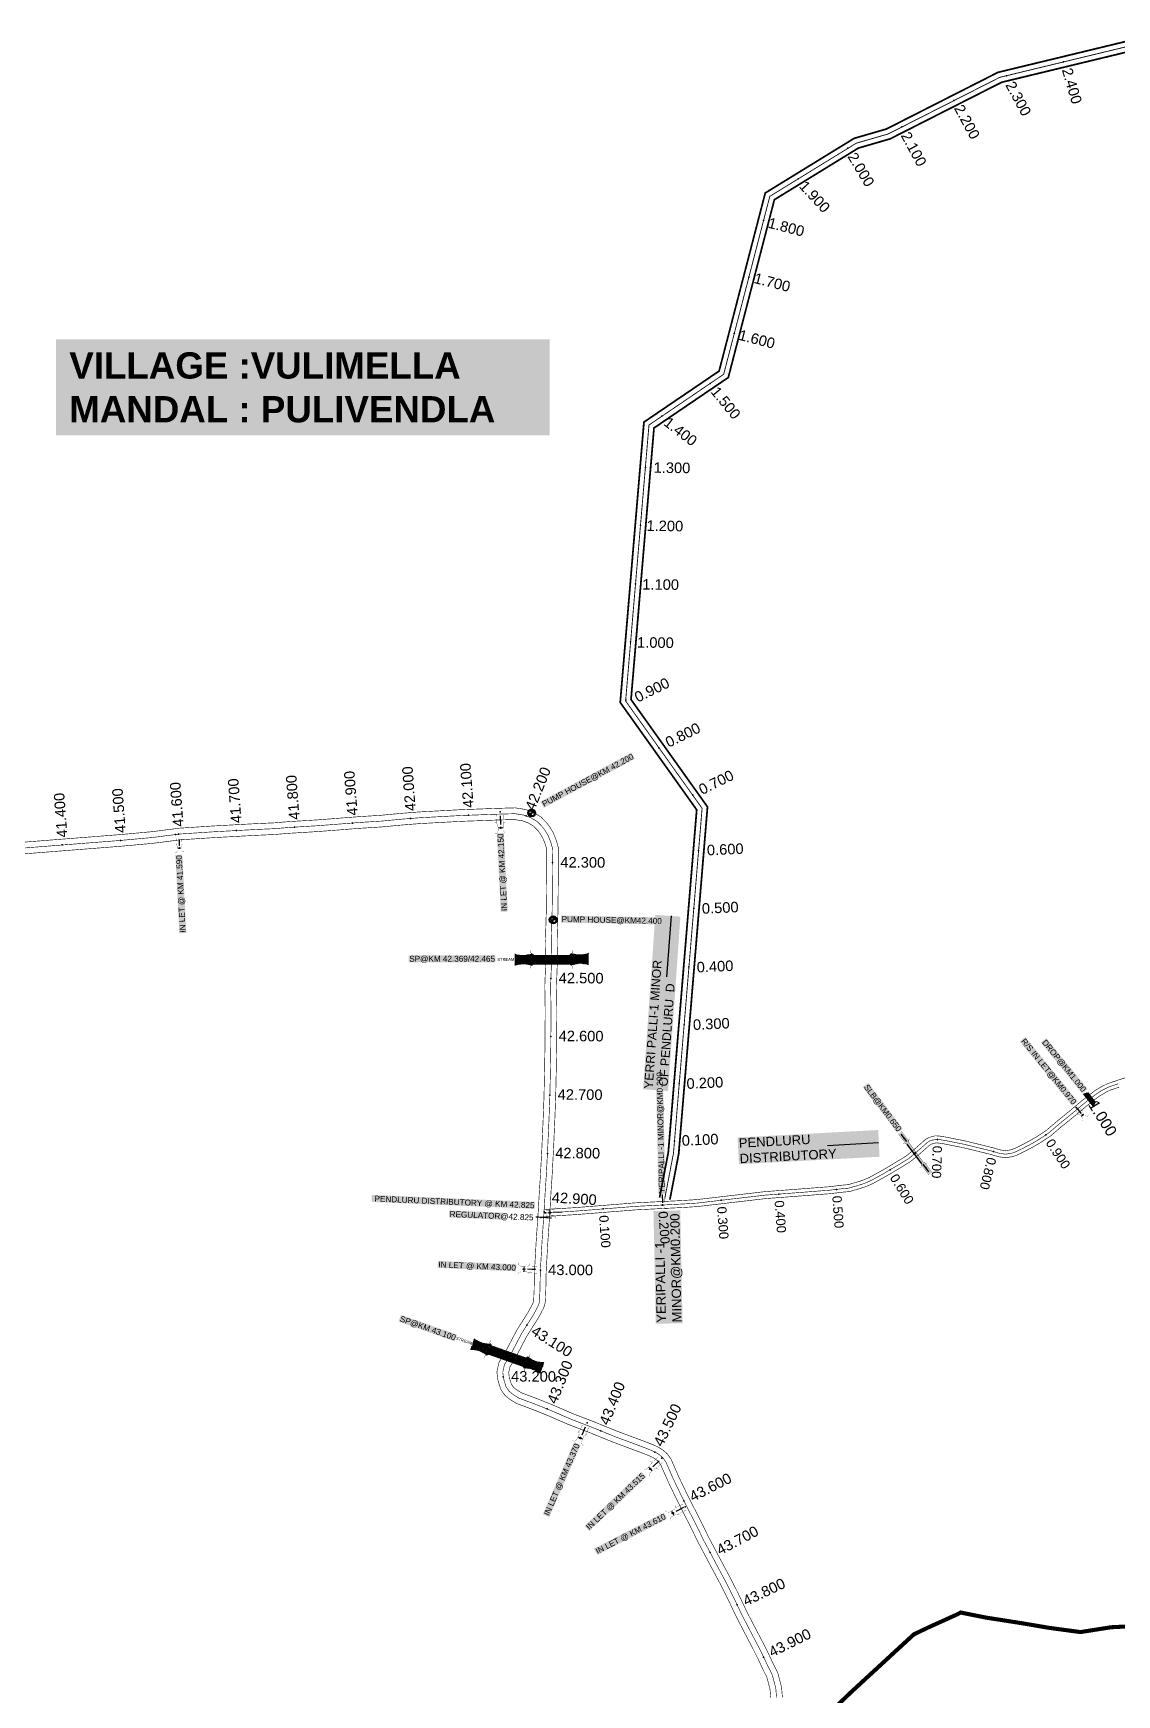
# Model space of a CAD drawing. Header units: inches. Extents: x 174104 to 230935, y 1583276 to 1631460.
# Drawn here: x 205466 to 207322, y 1596332 to 1599180 of the extents above; entities that cross this region are included whole.
import ezdxf
from ezdxf.enums import TextEntityAlignment as Align

# ---------------------------------------------------------------- set-up
doc = ezdxf.new("R2010")
doc.units = ezdxf.units.IN
doc.header["$LTSCALE"] = 15
doc.header["$MEASUREMENT"] = 0
doc.linetypes.add('ACAD_ISO02W100', pattern=[15, 12, -3])
doc.linetypes.add('HIDDEN2', pattern=[0.1875, 0.125, -0.0625])
for name, color, linetype in [('CANAL1', 7, 'Continuous'), ('CSMark', 72, 'Continuous'), ('PAPER SIZE', 5, 'Continuous'), ('RE REMARKS', 7, 'Continuous'), ('STRUCTURE', 5, 'Continuous'), ('TEXT', 1, 'Continuous'), ('text2', 7, 'Continuous'), ('VILLAGE BOUNDRY', 5, 'Continuous')]:
    doc.layers.add(name, color=color, linetype=linetype)
doc.styles.add('FONT1', font='Arial')
doc.styles.get("Standard").update_dxf_attribs({"font": 'arial.ttf'})
doc.dimstyles.get("Standard").update_dxf_attribs({"dimtxt": 0.18, "dimasz": 0.18, "dimexe": 0.18, "dimexo": 0.0625, "dimgap": 0.09, "dimtad": 0, "dimtih": 1, "dimtoh": 1, "dimdec": 4, "dimzin": 0, "dimdsep": 46, "dimtxsty": 'Standard', "dimcen": 0.09, "dimadec": 0, "dimazin": 0, "dimtfac": 1, "dimtdec": 4, "dimtofl": 0, "dimtmove": 0, "dimatfit": 3, "dimfxl": 1, "dimtolj": 1, "dimtzin": 0, "dimarcsym": 0})

# ---------------------------------------------------------------- blocks, each defined once
blk = doc.blocks.new('PUMP')
at = {"layer": 'text2', "linetype": 'Continuous'}
h = blk.add_hatch(color=5, dxfattribs=at)
h.dxf.hatch_style = 1
edge = h.paths.add_edge_path(flags=17)
edge.add_arc((0, 0), 10.1, 0, 360)
edge = h.paths.add_edge_path()
edge.add_arc((0, 0), 13.4, 0, 360)
h = blk.add_hatch(dxfattribs=at)
h.set_pattern_fill('ANSI37', color=1, scale=10)
h.set_pattern_definition([(45, (-205292.2248, -1596949.1993), (-0.8838834765, 0.8838834765), []), (135, (-205292.2248, -1596949.1993), (-0.8838834765, -0.8838834765), [])])
h.paths.add_polyline_path([(0, 10.1), (0, 0), (10.1, 0, 0.414214)])
h.paths.add_polyline_path([(0, 0), (-10.1, 0, 0.414214), (0, -10.1)])
at = {"layer": 'text2', "color": 5, "linetype": 'Continuous'}
for radius in [13.4, 10.1]:
    blk.add_circle((0, 0), radius, dxfattribs=at)
at = {"layer": 'text2', "linetype": 'Continuous'}
blk.add_circle((0, 0), 1.3, dxfattribs=at)
blk = doc.blocks.new('DROP')
h = blk.add_hatch()
h.set_pattern_fill('ANSI31', color=1, scale=10, angle=45)
h.set_pattern_definition([(90, (-324.4107, -25.7687), (-1.25, 0), [])])
h.paths.add_polyline_path([(-9.9, -4.3), (-13.8, 4.1), (13.8, 4.1), (10.2, -4.3)])
at = {"layer": 'STRUCTURE', "color": 5, "const_width": 0.49}
blk.add_lwpolyline([(-9.9, -4.3), (-13.8, 4.1), (13.8, 4.1), (10.2, -4.3), (-9.9, -4.3)], dxfattribs=at)
at = {"layer": 'STRUCTURE', "color": 5}
blk.add_circle((0, 0), 1.33, dxfattribs=at)
blk = doc.blocks.new('OT')
at = {"layer": 'STRUCTURE', "color": 190}
for points, const_width in [([(769751.4, 1706595.8), (769729.4, 1706595.8)], 0.5), ([(769751.4, 1706579), (769729.4, 1706579)], 0.5), ([(769775.2, 1706601.8), (769775.2, 1706597.8), (769769.2, 1706593.8), (769761.8, 1706593.8), (769754.4, 1706593.8), (769748.4, 1706597.8), (769748.4, 1706601.8)], 0.5), ([(769748.4, 1706573), (769748.4, 1706577), (769754.4, 1706581), (769761.8, 1706581), (769761.8, 1706581), (769761.8, 1706581), (769769.2, 1706581), (769775.2, 1706577), (769775.2, 1706573)], 0.5), ([(769761.8, 1706593.8), (769761.8, 1706581)], 2.5)]:
    blk.add_lwpolyline(points, dxfattribs=dict(at, const_width=const_width))
at = {"layer": 'STRUCTURE', "color": 0}
blk.add_circle((769761.8, 1706587.4), 1.87, dxfattribs=at)
blk.add_leader([(769732.6, 1706587.4), (769753.8, 1706587.4)], dimstyle='Standard', override={"dimasz": 10, "dimgap": 0.09, "dimtad": 0}, dxfattribs=at)
blk = doc.blocks.new('SP')
at = {"layer": 'STRUCTURE'}
h = blk.add_hatch(dxfattribs=at)
h.set_pattern_fill('DASH', color=256, scale=8, style=0)
edge = h.paths.add_edge_path()
edge.add_spline(control_points=[(769825.7, 1706742.1), (769825.3, 1706741.8), (769823.8, 1706740.8), (769820.9, 1706740.3), (769817, 1706739.7), (769811.4, 1706738.9), (769804, 1706739.7), (769798.4, 1706741), (769795.6, 1706741.6)], knot_values=[0, 0, 0, 0, 1.613557, 5.24513, 8.624976, 13.470124, 22.190216, 30.746377, 30.746377, 30.746377, 30.746377], degree=3, periodic=0)
edge.add_line((769795.6, 1706741.6), (769792.6, 1706739.6))
edge.add_line((769792.6, 1706739.6), (769732.6, 1706739.6))
edge.add_line((769732.6, 1706739.6), (769729.6, 1706741.6))
edge.add_spline(control_points=[(769729.6, 1706741.6), (769726.9, 1706740.9), (769721.3, 1706739.5), (769713.9, 1706738.5), (769708.3, 1706739.1), (769704.4, 1706739.6), (769701.5, 1706740), (769700, 1706741), (769699.5, 1706741.3)], knot_values=[0, 0, 0, 0, 8.556161, 17.276253, 22.121402, 25.501247, 29.13282, 30.746377, 30.746377, 30.746377, 30.746377], degree=3, periodic=0)
edge.add_line((769699.5, 1706741.3), (769699.5, 1706722.1))
edge.add_spline(control_points=[(769699.5, 1706722.1), (769700, 1706722.4), (769701.4, 1706723.4), (769704.3, 1706724), (769708.2, 1706724.5), (769713.8, 1706725.3), (769721.2, 1706724.5), (769726.8, 1706723.3), (769729.6, 1706722.6)], knot_values=[0, 0, 0, 0, 1.613557, 5.24513, 8.624976, 13.470124, 22.190216, 30.746377, 30.746377, 30.746377, 30.746377], degree=3, periodic=0)
edge.add_line((769729.6, 1706722.6), (769732.6, 1706724.6))
edge.add_line((769732.6, 1706724.6), (769792.6, 1706724.6))
edge.add_line((769792.6, 1706724.6), (769795.6, 1706722.6))
edge.add_spline(control_points=[(769795.6, 1706722.6), (769798.4, 1706723.3), (769803.9, 1706724.8), (769811.3, 1706725.8), (769817, 1706725.1), (769820.9, 1706724.7), (769823.8, 1706724.2), (769825.2, 1706723.3), (769825.7, 1706723)], knot_values=[0, 0, 0, 0, 8.556161, 17.276253, 22.121402, 25.501247, 29.13282, 30.746377, 30.746377, 30.746377, 30.746377], degree=3, periodic=0)
edge.add_line((769825.7, 1706723), (769825.7, 1706742.1))
h.paths.add_polyline_path([(769764.2, 1706732.1, -1), (769761.1, 1706732.1, -1)], flags=0)
h.paths.add_polyline_path([(769761.1, 1706732.1, 1), (769764.2, 1706732.1, 1)], flags=16)
at = {"layer": 'STRUCTURE', "const_width": 0.628}
for points in [[(769726.6, 1706747.6), (769726.6, 1706743.6), (769732.6, 1706739.6), (769792.6, 1706739.6), (769798.6, 1706743.6), (769798.6, 1706747.6)], [(769726.6, 1706716.6), (769726.6, 1706720.6), (769732.6, 1706724.6), (769792.6, 1706724.6), (769798.6, 1706720.6), (769798.6, 1706716.6)]]:
    blk.add_lwpolyline(points, dxfattribs=at)
at = {"layer": 'STRUCTURE', "color": 3}
blk.add_lwpolyline([(769732.6, 1706724.6), (769792.6, 1706724.6)], dxfattribs=at)
blk.add_lwpolyline([(769732.6, 1706724.6), (769792.6, 1706724.6)], dxfattribs=at)
at = {"layer": 'STRUCTURE', "color": 0}
blk.add_circle((769762.6, 1706732.1), 1.55, dxfattribs=at)
at = {"layer": 'STRUCTURE'}
for points in [[(769699.5, 1706741.3), (769700.9, 1706740.5), (769704.4, 1706739.6), (769707.8, 1706739.2), (769712.6, 1706738.8), (769721.3, 1706739.7), (769729.6, 1706741.6)], [(769825.7, 1706742.1), (769824.3, 1706741.3), (769820.8, 1706740.3), (769817.5, 1706739.8), (769812.7, 1706739.2), (769804, 1706739.9), (769795.6, 1706741.6)], [(769699.5, 1706722.1), (769700.9, 1706723), (769704.4, 1706724), (769707.7, 1706724.5), (769712.5, 1706725), (769721.2, 1706724.4), (769729.6, 1706722.6)], [(769825.7, 1706723), (769824.3, 1706723.8), (769820.8, 1706724.7), (769817.4, 1706725.1), (769812.6, 1706725.5), (769803.9, 1706724.6), (769795.6, 1706722.6)]]:
    blk.add_spline(points, degree=3, dxfattribs=at)
at = {"layer": 'STRUCTURE', "color": 0}
blk.add_text('STREAM', height=5, dxfattribs=at).set_placement((769684.3, 1706732.1), align=Align.MIDDLE_CENTER)
for points in [[(769727.4, 1706732.1), (769700.8, 1706732.1)], [(769824.4, 1706732.1), (769800.5, 1706732.1)]]:
    blk.add_leader(points, dimstyle='Standard', override={"dimasz": 10, "dimgap": 0.09, "dimtad": 0}, dxfattribs=at)
blk = doc.blocks.new('1INLET')
at = {"layer": 'STRUCTURE', "color": 190}
for points, const_width in [([(9.4, 10.1), (9.4, 7.3), (5.2, 4.5), (0, 4.5), (0, 4.5), (0, 4.5), (-5.2, 4.5), (-9.4, 7.3), (-9.4, 10.1)], 0.35), ([(0, -4.5), (0, 4.5)], 1.75), ([(7.3, 5.9), (22.7, 5.9)], 0.35), ([(-9.4, -10.1), (-9.4, -7.3), (-5.2, -4.5), (0, -4.5), (5.2, -4.5), (9.4, -7.3), (9.4, -10.1)], 0.35), ([(7.3, -5.9), (22.7, -5.9)], 0.35)]:
    blk.add_lwpolyline(points, dxfattribs=dict(at, const_width=const_width))
at = {"layer": 'STRUCTURE', "color": 0}
blk.add_circle((0, 0), 1.31, dxfattribs=at)
blk.add_leader([(26, 0.1), (5.6, 0)], dimstyle='Standard', override={"dimasz": 8, "dimgap": 0.09, "dimtad": 0}, dxfattribs=at)
blk = doc.blocks.new('1SLB')
at = {"layer": 'STRUCTURE'}
h = blk.add_hatch(dxfattribs=at)
h.set_pattern_fill('DOTS', color=6, scale=14, angle=320.3722, style=0)
h.set_pattern_definition([(320.372247934, (-538945.0768, -1194857.3203), (0.89503691186, 0.39489261377), [0, -0.875])])
h.paths.add_polyline_path([(-43.8, 3.5), (-43.8, -3.5), (-23.1, -3.5), (-21, -2.1), (21, -2.1), (23.1, -3.5), (43.8, -3.5), (43.8, 3.5), (23.1, 3.5), (21, 2.1), (-21, 2.1), (-23.1, 3.5)])
at = {"layer": 'STRUCTURE', "color": 6, "linetype": 'ACAD_ISO02W100', "ltscale": 0.5, "const_width": 0.35}
for points in [[(-43.8, 3.5), (-23.1, 3.5)], [(23.1, 3.5), (43.8, 3.5)], [(-43.8, -3.5), (-23.1, -3.5)], [(23.1, -3.5), (43.8, -3.5)]]:
    blk.add_lwpolyline(points, dxfattribs=at)
at = {"layer": 'STRUCTURE', "color": 6, "const_width": 0.44}
for points in [[(-25.2, 7.7), (-25.2, 4.9), (-21, 2.1), (21, 2.1), (25.2, 4.9), (25.2, 7.7)], [(-25.2, -7.7), (-25.2, -4.9), (-21, -2.1), (21, -2.1), (25.2, -4.9), (25.2, -7.7)]]:
    blk.add_lwpolyline(points, dxfattribs=at)
at = {"layer": 'STRUCTURE', "color": 6}
blk.add_lwpolyline([(-21, -2.1), (21, -2.1)], dxfattribs=at)
blk.add_lwpolyline([(-21, -2.1), (21, -2.1)], dxfattribs=at)
at = {"layer": 'STRUCTURE', "color": 0}
blk.add_circle((0, 0), 0.871, dxfattribs=at)
for points in [[(-40.8, 0), (-24.8, 0)], [(39.6, -0.2), (23.5, -0.2)]]:
    blk.add_leader(points, dimstyle='Standard', override={"dimasz": 10, "dimgap": 0.09, "dimtad": 0}, dxfattribs=at)
blk = doc.blocks.new('JJJJ')
at = {"layer": 'STRUCTURE', "color": 5, "insert": (206594.9, 1597373), "char_height": 15, "width": 296.661, "attachment_point": 1, "rotation": 85.965, "bg_fill": 1, "box_fill_scale": 1.1, "bg_fill_color": 7, "bg_fill_true_color": 16777215, "bg_fill_transparency": 0}
blk.add_mtext('{\\f@Arial Unicode MS|b0|i0|c0|p34;\\C1;YERRI PALLI-1 MINOR \\P OF PENDLURU  D\\Ftxt|c0; }', dxfattribs=at)
at = {"layer": 'RE REMARKS', "color": 1}
blk.add_leader([(206641.5, 1597668.9), (206633.2, 1597564.2)], dimstyle='Standard', override={"dimasz": 50}, dxfattribs=at)

msp = doc.modelspace()

# ---------------------------------------------------------------- linework, layer by layer
at = {"layer": 'CANAL1', "color": 200, "linetype": 'ByBlock', "ltscale": 40, "const_width": 3}
for points in [[(206539.16194, 1597183.69963), (206554.0707, 1597261.22515), (206602.75872, 1597848.46237), (206471.75385, 1598032.4692), (206512.39344, 1598513.03232), (206641.13743, 1598600.53801), (206720.19681, 1598905.76726), (206872.32026, 1598999.30262), (206927.67647, 1599015.40625), (207118.86264, 1599112.50079), (207389.99169, 1599178.04848)], [(206556.83806, 1597180.30037), (206571.9293, 1597258.77485), (206621.24128, 1597853.53763), (206490.24615, 1598037.5308), (206529.60656, 1598502.96768), (206656.86257, 1598589.46199), (206735.80319, 1598894.23274), (206879.67974, 1598982.69738), (206934.32353, 1598998.59375), (207125.13736, 1599095.49921), (207400.00831, 1599161.95152)]]:
    msp.add_lwpolyline(points, dxfattribs=at)
at = {"layer": 'CANAL1', "color": 1, "linetype": 'HIDDEN2', "ltscale": 4}
for points, const_width in [([(206548, 1597182), (206563, 1597260), (206612, 1597851), (206481, 1598035), (206521, 1598508), (206649, 1598595), (206728, 1598900), (206876, 1598991), (206931, 1599007), (207122, 1599104), (207395, 1599170)], 1.5), ([(205446.865, 1597782.748), (205616.01915, 1597796.03321), (205616.01915, 1597796.03321), (205669.791, 1597800.969), (205717.656, 1597807.043), (205775.122, 1597810.795), (205848.897, 1597814.82), (205880.084, 1597816.187), (205904.18, 1597818.224), (205913.68813, 1597818.799), (205951.803, 1597821.104), (205983.439, 1597823.517), (206024.855, 1597826.773), (206061.814, 1597829.084), (206098.978, 1597832.569), (206112.73428, 1597833.64923), (206128, 1597834.848), (206198.822, 1597838.703), (206233.807, 1597839.973), (206261.435, 1597841.009), (206291.083, 1597841.841), (206306.87, 1597839.368), (206318.894, 1597834.9), (206329.965, 1597828.068), (206338.482, 1597819.25), (206343.508, 1597812.54), (206348.176, 1597804.431), (206353.107, 1597792.151), (206355.607, 1597782.817), (206355.935, 1597768.673), (206355.749, 1597743.437), (206355.184, 1597676.411), (206353.672, 1597624.075), (206354.151, 1597590.118), (206352.586, 1597546.605), (206353.253, 1597503.33), (206352.984, 1597470.66), (206352.95562, 1597460.01611), (206352.919, 1597446.279), (206352.295, 1597407.045), (206351.168, 1597355.271), (206349.692, 1597316.502), (206347.396, 1597265.197), (206347.08823, 1597259.36473), (206344.928, 1597218.428), (206343.563, 1597199.176), (206341.231, 1597158.645), (206337.806, 1597108.467), (206335.00602, 1597059.22711), (206334.904, 1597057.433), (206334.49, 1597037.571), (206334.351, 1597026.156), (206333.862, 1597016.704), (206333.545, 1597006.556), (206332.583, 1597001.947), (206330.548, 1596996.995), (206322.847, 1596982.514), (206303.095, 1596951.336), (206281.91863, 1596910.74382), (206281.721, 1596910.365), (206273.497, 1596897.634), (206270.617, 1596884.639), (206271.749, 1596874.647), (206273.296, 1596868.923), (206276.232, 1596859.617), (206281.338, 1596852.071), (206288.076, 1596846.47), (206298.432, 1596840.073), (206326.734, 1596829.503), (206350.897, 1596819.786), (206387.953, 1596803.788), (206422.265, 1596790.614), (206462.225, 1596774.336), (206514.607, 1596754.765), (206525.889, 1596750.273), (206533.221, 1596746.762), (206539.12, 1596742.904), (206544.745, 1596737.989), (206549.919, 1596730.761), (206563.744, 1596699.272), (206579.739, 1596666.174), (206602.174, 1596622.041), (206613.992, 1596597.835), (206625.84995, 1596575.39235), (206639.035, 1596550.438), (206652.4, 1596525.514), (206664.922, 1596500.664), (206679.701, 1596469.607), (206693.293, 1596443.268), (206707.997, 1596415.149), (206716.849, 1596397.473), (206725.436, 1596379.081), (206732.233, 1596365.588), (206738.153, 1596343.298), (206739.57, 1596326.972)], 1), ([(207324.527, 1597378.882), (207307.903, 1597373.136), (207299.62, 1597369.03), (207289.27, 1597362.795), (207278.269, 1597354.656), (207276.44532, 1597353.1954)], 1), ([(207276.44532, 1597353.1954), (207261.965, 1597341.598), (207245.409, 1597327.628), (207222.103, 1597308.691), (207205.776, 1597294.659), (207188.119, 1597282.949), (207175.933, 1597275.869), (207161.661, 1597268.378), (207149.122, 1597262.251), (207142.03, 1597259.78), (207131.5, 1597258.247), (207121.185, 1597259.718), (207107.365, 1597263.808), (207060.382, 1597275.294), (207027.668, 1597281.781), (207018.103, 1597283.292), (207012.059, 1597283.718), (207005.823, 1597282.115), (207001.902, 1597280.859), (206996.455, 1597277.204), (206991.506, 1597272.677), (206981.718, 1597264.07), (206965.663, 1597250.576), (206949.197, 1597240.501), (206934.03018, 1597231.47635), (206923.383, 1597225.141), (206901.453, 1597213.13), (206889.541, 1597207.934), (206877.548, 1597204.229), (206862.949, 1597200.012), (206853.88, 1597199.305), (206829.982, 1597196.436), (206719.743, 1597188.015), (206644.78743, 1597179.25912), (206603.276, 1597174.41), (206579.967, 1597172.9), (206544.14358, 1597171.11633), (206498.767, 1597168.857), (206396.502, 1597160.734), (206341.091, 1597157.296)], 1)]:
    msp.add_lwpolyline(points, dxfattribs=dict(at, const_width=const_width))
at = {"layer": 'CANAL1', "color": 1, "ltscale": 4, "const_width": 1}
for points in [[(205446.36256, 1597792.73933), (205615.66383, 1597806.0361), (205668.70359, 1597810.9112), (205716.6999, 1597817.00187), (205774.52384, 1597820.77724), (205848.40565, 1597824.80806), (205879.4436, 1597826.16853), (205903.45689, 1597828.19854), (205951.12087, 1597831.08102), (205982.66686, 1597833.48715), (206024.15104, 1597836.74851), (206061.03496, 1597839.05482), (206098.1197, 1597842.53239), (206127.33672, 1597844.8267), (206198.36882, 1597848.69314), (206233.43825, 1597849.9662), (206261.10738, 1597851.00374), (206291.7219, 1597851.86287), (206309.41082, 1597849.09193), (206323.30411, 1597843.92933), (206336.28531, 1597835.91852), (206346.11007, 1597825.74655), (206351.87352, 1597818.05201), (206357.19363, 1597808.81021), (206362.61092, 1597795.31915), (206365.57653, 1597784.24675), (206365.93585, 1597768.75209), (206365.74869, 1597743.358), (206365.18278, 1597676.22444), (206363.67404, 1597624.0011), (206364.15354, 1597590.00874), (206362.58877, 1597546.50227), (206363.25363, 1597503.36589), (206362.98389, 1597470.6055), (206362.91879, 1597446.18615), (206362.29327, 1597406.85667), (206361.16386, 1597354.97195), (206359.68349, 1597316.08824), (206357.38421, 1597264.70997), (206354.90935, 1597217.81085), (206353.54267, 1597198.53514), (206351.21142, 1597158.01728), (206347.78665, 1597107.84263), (206344.89808, 1597057.04482), (206344.48873, 1597037.40592), (206344.34785, 1597025.83667), (206343.85393, 1597016.28951), (206343.51281, 1597005.36928), (206342.1834, 1596998.99999), (206339.60942, 1596992.73643), (206331.49777, 1596977.48325), (206311.76699, 1596946.33874), (206290.37251, 1596905.32847), (206282.87146, 1596893.71663), (206280.74141, 1596884.10551), (206281.6002, 1596876.52508), (206282.8953, 1596871.73312), (206285.3304, 1596864.0148), (206288.82353, 1596858.8524), (206293.92856, 1596854.60882), (206302.85126, 1596849.09718), (206330.34942, 1596838.82739), (206354.74495, 1596829.01688), (206391.72858, 1596813.05012), (206425.94384, 1596799.91327), (206465.86202, 1596783.6523), (206518.20693, 1596764.09516), (206529.90264, 1596759.43844), (206538.13878, 1596755.49448), (206545.17582, 1596750.89219), (206552.19996, 1596744.75466), (206558.65667, 1596735.73474), (206572.82708, 1596703.45899), (206588.69893, 1596670.61582), (206611.12483, 1596626.50073), (206622.90821, 1596602.36563), (206647.86238, 1596555.13675), (206661.27303, 1596530.12762), (206673.90316, 1596505.06304), (206688.66146, 1596474.04954), (206702.1671, 1596447.87788), (206716.89918, 1596419.70519), (206725.85195, 1596401.82797), (206734.43396, 1596383.44665), (206741.63126, 1596369.15902), (206748.04055, 1596345.02671), (206749.58055, 1596327.28357)], [(205447.36744, 1597772.75667), (205617.36217, 1597786.1079), (205670.87841, 1597791.0268), (205718.6121, 1597797.08413), (205775.72016, 1597800.81276), (205849.38835, 1597804.83194), (205880.7244, 1597806.20547), (205904.90311, 1597808.24946), (205952.48513, 1597811.12698), (205984.21114, 1597813.54685), (206025.55896, 1597816.79749), (206062.59304, 1597819.11318), (206099.8363, 1597822.60561), (206128.66328, 1597824.8693), (206199.27518, 1597828.71286), (206234.17575, 1597829.9798), (206261.76262, 1597831.01426), (206290.4441, 1597831.81913), (206304.32918, 1597829.64407), (206314.48389, 1597825.87067), (206323.64469, 1597820.21748), (206330.85393, 1597812.75345), (206335.14248, 1597807.02799), (206339.15837, 1597800.05179), (206343.60308, 1597788.98285), (206345.63747, 1597781.38725), (206345.93415, 1597768.59391), (206345.74931, 1597743.516), (206345.18522, 1597676.59756), (206343.66996, 1597624.1489), (206344.14846, 1597590.22726), (206342.58323, 1597546.70773), (206343.25237, 1597503.29411), (206342.98411, 1597470.7145), (206342.91921, 1597446.37185), (206342.29673, 1597407.23333), (206341.17214, 1597355.57005), (206339.70051, 1597316.91576), (206337.40779, 1597265.68403), (206334.94665, 1597219.04515), (206333.58333, 1597199.81686), (206331.25058, 1597159.27272), (206327.82535, 1597109.09137), (206324.90992, 1597057.82118), (206324.49127, 1597037.73608), (206324.35415, 1597026.47533), (206323.87007, 1597017.11849), (206323.57719, 1597007.74272), (206322.9826, 1597004.89401), (206321.48658, 1597001.25357), (206314.19623, 1596987.54475), (206294.42301, 1596956.33326), (206273.06949, 1596915.40153), (206264.12254, 1596901.55137), (206260.49259, 1596885.17249), (206261.8978, 1596872.76892), (206263.6967, 1596866.11288), (206267.1336, 1596855.2192), (206273.85247, 1596845.2896), (206282.22344, 1596838.33118), (206294.01274, 1596831.04882), (206323.11858, 1596820.17861), (206347.04905, 1596810.55512), (206384.17742, 1596794.52588), (206418.58616, 1596781.31473), (206458.58798, 1596765.0197), (206511.00707, 1596745.43484), (206521.87536, 1596741.10756), (206528.30322, 1596738.02952), (206533.06418, 1596734.91581), (206537.29004, 1596731.22334), (206541.18133, 1596725.78726), (206554.66092, 1596695.08501), (206570.77907, 1596661.73218), (206593.22317, 1596617.58127), (206605.07579, 1596593.30437), (206630.20762, 1596545.73925), (206643.52697, 1596520.90038), (206655.94084, 1596496.26496), (206670.74054, 1596465.16446), (206684.4189, 1596438.65812), (206699.09482, 1596410.59281), (206707.84605, 1596393.11803), (206716.43804, 1596374.71535), (206722.83474, 1596362.01698), (206728.26545, 1596341.56929), (206729.55945, 1596326.66043)]]:
    msp.add_lwpolyline(points, dxfattribs=at)
at = {"layer": 'CANAL1', "color": 200, "const_width": 1}
for points in [[(207383.15521, 1597404.7008), (207322.60026, 1597384.56433), (207305.58113, 1597378.68176), (207296.73469, 1597374.29645), (207285.93017, 1597367.78765), (207274.60799, 1597359.41102), (207272.69456, 1597357.87854)], [(207326.45374, 1597373.19967), (207310.22487, 1597367.59024), (207302.50531, 1597363.76355), (207292.60983, 1597357.80235), (207281.93001, 1597349.90098), (207280.19608, 1597348.51226)], [(207272.69456, 1597357.87854), (207258.15431, 1597346.23314), (207241.58216, 1597332.24951), (207218.25506, 1597313.29537), (207202.14853, 1597299.45285), (207184.95105, 1597288.0476), (207173.03034, 1597281.12173), (207158.94912, 1597273.73087), (207146.80965, 1597267.79909), (207140.59776, 1597265.63474), (207131.49116, 1597264.30896), (207122.46671, 1597265.59592), (207108.92968, 1597269.60218), (207061.67858, 1597281.15372), (207028.72003, 1597287.68921), (207018.7833, 1597289.25894), (207011.50891, 1597289.77166), (207004.15952, 1597287.88246), (206999.2635, 1597286.31413), (206992.73773, 1597281.93526), (206987.49972, 1597277.1439), (206977.80623, 1597268.62001), (206962.14731, 1597255.45891), (206946.09708, 1597245.6383), (206930.96208, 1597236.63259), (206920.4069, 1597230.35198), (206898.80712, 1597218.52184), (206887.44953, 1597213.56767), (206875.82983, 1597209.97799), (206861.87221, 1597205.94626), (206853.28899, 1597205.27713), (206829.39564, 1597202.40869), (206719.16619, 1597193.98842), (206644.09128, 1597185.2186), (206602.73362, 1597180.38744), (206579.62385, 1597178.89035), (206543.84521, 1597177.10891), (206498.38018, 1597174.84517), (206396.07864, 1597166.71927), (206340.71944, 1597163.28448)], [(207280.19608, 1597348.51226), (207265.77569, 1597336.96286), (207249.23584, 1597323.00649), (207225.95094, 1597304.08663), (207209.40347, 1597289.86515), (207191.28695, 1597277.8504), (207178.83566, 1597270.61627), (207164.37288, 1597263.02513), (207151.43435, 1597256.70291), (207143.46224, 1597253.92526), (207131.50884, 1597252.18504), (207119.90329, 1597253.84008), (207105.80032, 1597258.01382), (207059.08542, 1597269.43428), (207026.61597, 1597275.87279), (207017.4227, 1597277.32506), (207012.60909, 1597277.66434), (207007.48648, 1597276.34754), (207004.5405, 1597275.40387), (207000.17227, 1597272.47274), (206995.51228, 1597268.2101), (206985.62977, 1597259.51999), (206969.17869, 1597245.69309), (206952.29692, 1597235.3637), (206937.09827, 1597226.32011), (206926.3591, 1597219.93002), (206904.09888, 1597207.73816), (206891.63247, 1597202.30033), (206879.26617, 1597198.48001), (206864.02579, 1597194.07774), (206854.47101, 1597193.33287), (206830.56836, 1597190.46331), (206720.31981, 1597182.04158), (206645.48358, 1597173.29965), (206603.81838, 1597168.43256), (206580.31015, 1597166.90965), (206544.44195, 1597165.12375), (206499.15382, 1597162.86883), (206396.92536, 1597154.74873), (206341.46256, 1597151.30752)]]:
    msp.add_lwpolyline(points, dxfattribs=at)
at = {"layer": 'CSMark', "color": 3, "linetype": 'Continuous'}
for p in [(207133.5811, 1599106.79983), (207230.78091, 1599130.29868), (207043.4624, 1599064.11441), (206954.30153, 1599018.83376), (206861.87134, 1598982.31278), (206776.68575, 1598929.93516), (206717.25636, 1598858.52138), (206692.18217, 1598761.71598), (206667.10799, 1598664.91058), (206626.0227, 1598579.38261), (206543.31803, 1598523.16929), (206514.84735, 1598435.2449), (206506.42077, 1598335.60057), (206497.99419, 1598235.95624), (206489.5676, 1598136.31191), (206481.14102, 1598036.66758), (206538.02749, 1597954.90031), (206596.0256, 1597873.43732), (206606.01311, 1597778.79072), (206597.75042, 1597679.13267), (206589.48774, 1597579.47461), (206581.22506, 1597479.81656), (206572.96238, 1597380.1585), (206564.6997, 1597280.50045)]:
    msp.add_point(p, dxfattribs=at)
at = {"layer": 'text2', "color": 3, "linetype": 'Continuous', "const_width": 2}
msp.add_lwpolyline([(206327.00568, 1597150.78311), (206354.43625, 1597148.8559)], dxfattribs=at)
at = {"layer": 'text2', "color": 3, "linetype": 'Continuous'}
for p in [(206013.24114, 1597825.85995), (206211.92948, 1597839.17882), (206310.78554, 1597837.91302), (205714.97876, 1597806.70326), (205814.32474, 1597812.93381), (205516.11456, 1597788.1841), (205616.01966, 1597796.02665), (206355.85649, 1597758.02073), (206354.70594, 1597659.8635), (206353.04465, 1597559.35728), (206352.95562, 1597460.01615), (206351.26341, 1597359.65425), (207276.44531, 1597353.1954), (207200.51264, 1597291.16837), (206347.08823, 1597259.36474), (206347.08823, 1597259.3647), (207015.35704, 1597283.48554), (207111.13741, 1597262.69156), (206934.03017, 1597231.47634), (206934.03018, 1597231.47635), (206544.14353, 1597171.11633), (206644.78743, 1597179.25912), (206743.31867, 1597189.81591), (206842.08886, 1597197.88945), (206341.2677, 1597159.28286), (206442.60793, 1597164.39623), (206312.02827, 1596965.43692), (206271.5182, 1596876.6842), (206346.57125, 1596821.52557), (206438.56213, 1596783.97524), (206531.0868, 1596747.78398), (206580.85004, 1596663.98842), (206625.84994, 1596575.39237), (206625.84997, 1596575.39232), (206671.88675, 1596486.02808), (206717.36302, 1596396.37205)]:
    msp.add_point(p, dxfattribs=at)
at = {"layer": 'text2'}
for p in [(206112.73428, 1597833.64923), (206266, 1597845, 34), (206320, 1597843, 7), (205710.2558, 1597806.10392), (205913.68813, 1597818.799), (205616.01966, 1597796.02666), (206354.12323, 1597592.08637), (206352.95562, 1597460.01611), (206347.08823, 1597259.36473), (206336, 1597150, 13), (206344, 1597158, 12), (206335.00602, 1597059.22711), (206281.91863, 1596910.74382), (206415, 1596798, 16), (206543, 1596737, 17), (206583, 1596654, 18)]:
    msp.add_point(p, dxfattribs=at)
at = {"layer": 'text2', "color": 2, "linetype": 'Continuous'}
for p in [(207276.44532, 1597353.1954), (207253, 1597338, 80), (206977, 1597260, 79), (206544.14358, 1597171.11633), (206644.78743, 1597179.25912)]:
    msp.add_point(p, dxfattribs=at)
at = {"layer": 'VILLAGE BOUNDRY', "linetype": 'HIDDEN2', "ltscale": 20}
msp.add_lwpolyline([(206815.57611, 1596286.78003, 7, 7, 0), (206867.68784, 1596336.63706, 7, 7, 0), (206974.7126, 1596435.22144, 7, 7, 0), (206999.56436, 1596447.13044, 7, 7, 0), (207049.14971, 1596469.55712, 7, 7, 0), (207054.91027, 1596472.65676, 7, 7, 0), (207097.76519, 1596464.03921, 7, 7, 0), (207156.88893, 1596454.77279, 7, 7, 0), (207206.96669, 1596446.28772, 7, 7, 0), (207260.064, 1596439.15251, 7, 7, 0), (207312.47141, 1596447.39186, 7, 7, 0), (207363.89301, 1596449.9698, 7, 7, 0), (207402.59919, 1596455.41903, 7, 7, 0), (207445.07314, 1596459.22423, 7, 7, 0), (207480.94102, 1596447.00289, 7, 7, 0), (207509.93739, 1596467.9127, 7, 7, 0), (207527.6764, 1596472.77975, 7, 7, 0), (207606.50963, 1596482.20738, 7, 7, 0), (207670.90231, 1596548.69161, 7, 7, 0), (207606.50963, 1596482.20738, 7, 7, 0), (207540.17205, 1596157.93888, 7, 7, 0)], format="xyseb", dxfattribs=at)

# ---------------------------------------------------------------- block references
at = {"layer": 'CSMark', "color": 3, "linetype": 'Continuous'}
msp.add_blockref('JJJJ', (-82.4387, -2.11294), dxfattribs=at)
at = {"layer": 'STRUCTURE', "color": 0}
for p, xscale, yscale, zscale, rotation in [((-1014146.08806, 2075341.83253, 34), 0.7000000000000006, 0.7000000000000006, 0.7000000000000006, 272.9084585198758), ((-666006.81319, 1938871.521), 0.5, 0.5, 0.5, 272.9084585198758), ((687781.85121, 2816035.21706), 0.6999999999999998, 0.6999999999999998, 0.6999999999999998, 182.7249408487463), ((795730.59398, 2767538.45283), 0.7, 0.7, 0.7, 177.5492102643626), ((-674110.03997, 2567407.10965, 16), 0.7000000000000002, 0.7000000000000002, 0.7000000000000002, 246.4907066016365), ((-228444.1695, 2832938.78383, 17), 0.7, 0.7, 0.7, 223.6624792380915), ((136470.46949, 2905277.57937, 18), 0.7, 0.7, 0.7, 207.3437829632987)]:
    msp.add_blockref('OT', p, dxfattribs=dict(at, xscale=xscale, yscale=yscale, zscale=zscale, rotation=rotation))
msp.add_blockref('SP', (-563408.48735, -109140.04267), dxfattribs=at)
at = {"layer": 'STRUCTURE', "color": 0, "rotation": 340.5419768130784}
msp.add_blockref('SP', (-1088059.9739, 244079.17241), dxfattribs=at)
at = {"layer": 'text2', "color": 3, "linetype": 'Continuous', "xscale": 0.5, "yscale": 0.5, "zscale": 0.5}
for p in [(206320, 1597843, 7), (206357, 1597660, 8)]:
    msp.add_blockref('PUMP', p, dxfattribs=at)
at = {"layer": 'text2', "color": 3, "linetype": 'Continuous', "xscale": 0.7, "yscale": 0.7, "zscale": 0.7}
for p, rotation in [((207263.75636, 1597325.05958, 80), 129.4751262709981), ((206544.14358, 1597171.11633), 91.28554851497279)]:
    msp.add_blockref('1INLET', p, dxfattribs=dict(at, rotation=rotation))
at = {"layer": 'text2', "color": 3, "linetype": 'Continuous'}
for name, p, rotation in [('DROP', (207276.44531, 1597353.1954), 127.9352680206592), ('1SLB', (206977, 1597260, 79), 306.6308434762594)]:
    msp.add_blockref(name, p, dxfattribs=dict(at, rotation=rotation))

# ---------------------------------------------------------------- texts
at = {"layer": 'CSMark', "color": 1, "linetype": 'Continuous', "style": 'FONT1'}
for s, rotation, p in [('2.400', 286.45266265, (207236.71487, 1599119.46907)), ('2.300', 298.42456218, (207138.87494, 1599095.23227)), ('2.200', 298.42456218, (207050.91839, 1599055.42619)), ('2.100', 298.42456218, (206959.71862, 1599008.66434)), ('2.000', 301.03132483, (206868.09332, 1598972.89331)), ('1.900', 312.80200721, (206783.46765, 1598922.46888)), ('1.800', 345.35975963, (206725.71564, 1598855.31753)), ('1.700', 345.35975963, (206701.65896, 1598760.53026)), ('1.600', 345.35975963, (206675.44394, 1598663.16579)), ('1.500', 309.38860947, (206632.61107, 1598570.33399)), ('1.400', 322.52039633, (206550.15812, 1598516.06213)), ('1.300', 359.30323987, (206528.96323, 1598435.20077)), ('1.200', 359.30323987, (206516.7678, 1598335.51609)), ('1.100', 359.30323987, (206509.58977, 1598235.10111)), ('1.000', 359.30323987, (206500.61682, 1598135.5655)), ('0.900', 26.26141898, (206497.84416, 1598040.06176)), ('0.800', 26.26141898, (206550.7618, 1597962.85585))]:
    msp.add_text(s, height=18, rotation=rotation, dxfattribs=at).set_placement(p, align=Align.MIDDLE_LEFT)
at = {"layer": 'CSMark', "color": 1}
for s, height, rotation, p in [('41.900', 18, 94.3199746, (206013.22083, 1597838.50153)), ('42.000', 18, 94.3199746, (206112.71397, 1597846.29081)), ('42.100', 18, 94.3199746, (206211.90916, 1597851.8204)), ('42.200', 18, 68.0510773, (206316.36228, 1597849.25806)), ('41.500', 18, 94.3199746, (205615.99934, 1597808.66823)), ('41.600', 18, 94.3199746, (205714.95845, 1597819.34484)), ('41.700', 18, 94.3199746, (205814.30442, 1597825.57539)), ('41.800', 18, 94.3199746, (205913.66781, 1597831.44058)), ('41.400', 18, 94.3199746, (205516.09424, 1597800.82567)), ('42.300', 18, 359.69131446, (206369.1666, 1597758.6722)), ('42.500', 18, 359.69131446, (206366.36291, 1597560.29066)), ('42.600', 18, 359.69131446, (206366.27388, 1597460.94949)), ('42.700', 18, 359.69131446, (206364.58167, 1597360.5876)), ('1.000', 19, 301.9309453, (207280.66837, 1597348.15675)), ('42.800', 18, 359.69131446, (206360.40648, 1597260.29804)), ('0.700', 16, 268.27837653, (207015.0049, 1597272.69125)), ('0.900', 16, 303.38042687, (207206.43163, 1597282.13475)), ('0.800', 16, 256.07396805, (207108.51131, 1597252.21567)), ('0.600', 16, 301.63568123, (206939.67138, 1597222.2667)), ('42.900', 18, 356.70704815, (206354.68789, 1597184.39177)), ('0.400', 16, 274.1912721, (206744.0804, 1597179.04277)), ('0.500', 16, 274.1912721, (206842.85059, 1597187.11631)), ('0.100', 16, 274.1912721, (206443.36965, 1597153.6231)), ('0.200', 16, 274.1912721, (206544.90531, 1597160.34319)), ('0.300', 16, 274.1912721, (206645.54916, 1597168.48599)), ('43.000', 18, 359.69131446, (206348.32428, 1597060.16046)), ('43.100', 18, 327.6447745, (206322.31975, 1596958.13769)), ('43.200', 18, 359.69131446, (206284.83646, 1596877.61755)), ('43.300', 18, 68.09278112, (206354.01838, 1596832.11143)), ('43.400', 18, 67.83611315, (206443.35339, 1596795.62881)), ('43.500', 18, 64.41211308, (206536.02541, 1596759.38922)), ('43.600', 18, 26.94649588, (206591.93567, 1596669.98619)), ('43.700', 18, 27.85048423, (206638.53215, 1596578.36085)), ('43.800', 18, 25.44823255, (206683.29988, 1596491.3673)), ('43.900', 18, 26.60134335, (206727.8875, 1596403.56972))]:
    msp.add_text(s, height=height, rotation=rotation, dxfattribs=at).set_placement(p, align=Align.MIDDLE_LEFT)
at = {"layer": 'CSMark', "color": 1, "linetype": 'Continuous', "style": 'FONT1'}
for s, rotation, p in [('0.700', 26.26141898, (206664.29855, 1597909.60031)), ('0.600', 2.6387834, (206683.06768, 1597782.196)), ('0.500', 2.6387834, (206674.46516, 1597682.079)), ('0.400', 2.6387834, (206665.57323, 1597581.47643)), ('0.300', 2.6387834, (206659.17518, 1597483.00077)), ('0.200', 2.6387834, (206648.19247, 1597381.94602)), ('0.100', 2.6387834, (206640.00944, 1597284.36262))]:
    msp.add_text(s, height=18, rotation=rotation, dxfattribs=at).set_placement(p, align=Align.MIDDLE_RIGHT)
at = {"layer": 'STRUCTURE', "color": 5, "attachment_point": 1, "bg_fill": 1, "box_fill_scale": 1.1, "bg_fill_color": 7, "bg_fill_true_color": 16777215, "bg_fill_transparency": 0}
for s, insert, char_height, width, rotation in [('PUMP HOUSE@KM 42.200', (206336.5831, 1597862.05947, 7), 10, 175.1, 28.34134636), ('IN LET @ KM 42.150', (206268.14984, 1597674.77437, 34), 10, 132.4124147, 92.90845852), ('IN LET @ KM 41.590', (205717.49468, 1597637.72487), 10, 132.4124147, 92.90845852), ('PUMP HOUSE@KM42.400', (206371.41145, 1597666.28579, 7), 10, 171.2186903, 358.91726459), ('R/S IN LET@KM0.970', (207165.48531, 1597457.67922), 10, 140.1682128, 309.05466702), ('DROP@KM1.000', (207201.4443, 1597455.74559), 10, 109.9976808, 309.05466702), ('YERIPALLI -1 MINOR@KM0.200', (206538.1539, 1597191.4051), 10, 214.6975443, 91.1753477), ('SLB@KM0.650', (206896.51235, 1597379.02734), 10, 95.9321965, 306.97805872), ('{\\f@Arial Unicode MS|b0|i0|c0|p34;\\C1;PENDLURU DISTRIBUTORY}', (206674.45849, 1597285.25019), 16, 237.917051, 3.0668006), (' PENDLURU DISTRIBUTORY @ KM 42.825', (206047.29562, 1597187.38001), 10, 277.6648022, 357.54921026), ('REGULATOR@42.825 ', (206179.78326, 1597160.82005), 10, 90.7412005, 357.54921026), ('{\\f@Arial Unicode MS|b0|i0|c0|p34;YERIPALLI -1 MINOR@KM0.200}', (206534.24272, 1596969.19529), 16, 190.190166, 91.1753477), ('IN LET @ KM 43.000', (206160.47258, 1597074.26822), 10, 132.4124147, 357.54921026), ('SP@KM 43.100', (206096.77073, 1596981.46046), 10, 99.8135061, 340.54197681), ('IN LET @ KM 43.370', (206340.55443, 1596641.63793, 16), 10, 132.4124147, 66.4907066), ('IN LET @ KM 43.515', (206411.99651, 1596620.8893, 17), 10, 132.5215553, 43.66247924), ('IN LET @ KM 43.610', (206428.2705, 1596581.60042, 18), 10, 132.4124147, 27.34378296)]:
    msp.add_mtext(s, dxfattribs=dict(at, insert=insert, char_height=char_height, width=width, rotation=rotation))
at = {"layer": 'STRUCTURE', "color": 5, "insert": (206110.37582, 1597598.22413), "char_height": 10, "width": 146.5324693, "attachment_point": 1, "bg_fill": 1, "box_fill_scale": 1.1, "bg_fill_color": 7, "bg_fill_true_color": 16777215, "bg_fill_transparency": 0}
msp.add_mtext('SP@KM 42.369/42.465', dxfattribs=at)
at = {"layer": 'TEXT', "insert": (205528.06817, 1598632.60238), "char_height": 45, "width": 800.4096341, "attachment_point": 1, "bg_fill": 1, "box_fill_scale": 1.5, "bg_fill_color": 50, "bg_fill_transparency": 0}
msp.add_mtext('{\\fArial|b1|i0|c0|p34;\\C1;VILLAGE :\\C5;VULIMELLA\\P\\C1;MANDAL : \\C5;PULIVENDLA }', dxfattribs=at)

# ---------------------------------------------------------------- leaders
at = {"layer": 'PAPER SIZE', "color": 1}
msp.add_leader([(206914.29832, 1597277.46651), (206826.83042, 1597272.39184)], dimstyle='Standard', override={"dimasz": 40, "dimgap": 0.09, "dimtad": 0, "dimtfill": 2, "dimtfillclr": 5}, dxfattribs=at)

doc.saveas('drawing.dxf')
